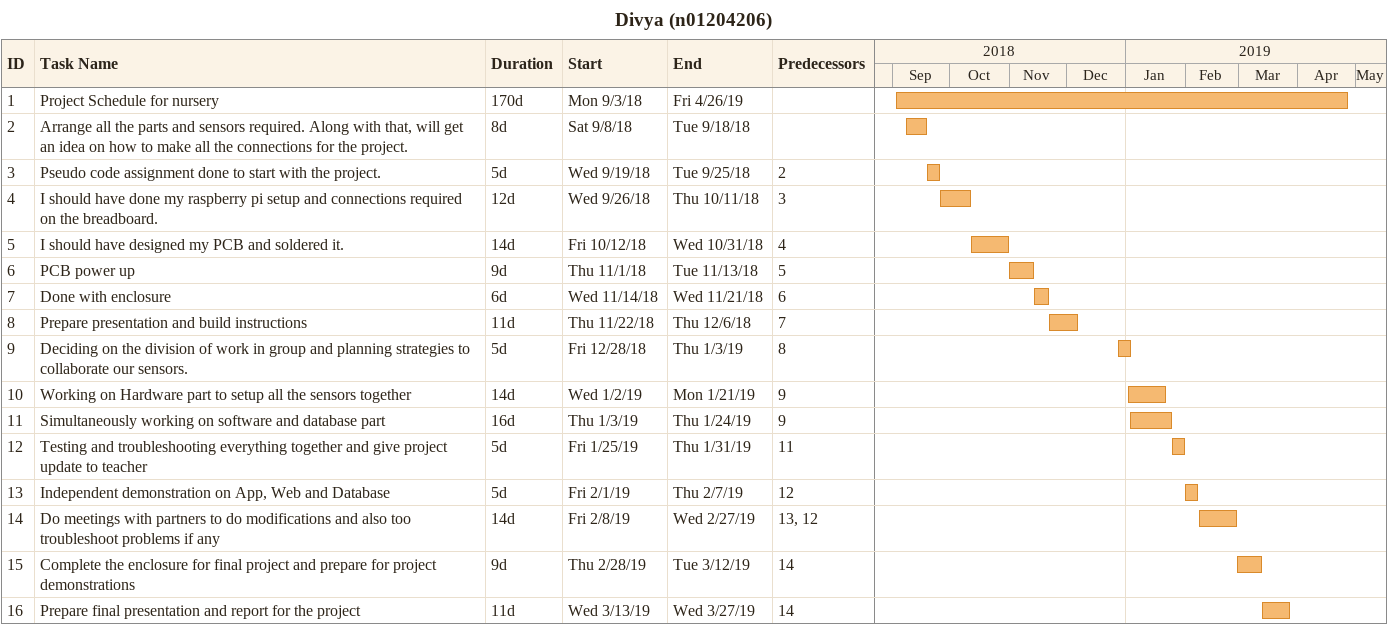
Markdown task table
Divya (n01204206)

| ID | Task | Duration | Start | Finish | Predecessors |
|---|---|---|---|---|---|
| 1 | Project Schedule for nursery | 170d | 2018-09-03 | 2019-04-26 |  |
| 2 | Arrange all the parts and sensors required. Along with that, will get an idea on how to make all the connections for the project. | 8d | 2018-09-08 | 2018-09-18 |  |
| 3 | Pseudo code assignment done to start with the project. | 5d | 2018-09-19 | 2018-09-25 | 2 |
| 4 | I should have done my raspberry pi setup and connections required on the breadboard. | 12d | 2018-09-26 | 2018-10-11 | 3 |
| 5 | I should have designed my PCB and soldered it. | 14d | 2018-10-12 | 2018-10-31 | 4 |
| 6 | PCB power up | 9d | 2018-11-01 | 2018-11-13 | 5 |
| 7 | Done with enclosure | 6d | 2018-11-14 | 2018-11-21 | 6 |
| 8 | Prepare presentation and build instructions | 11d | 2018-11-22 | 2018-12-06 | 7 |
| 9 | Deciding on the division of work in group and planning strategies to collaborate our sensors. | 5d | 2018-12-28 | 2019-01-03 | 8 |
| 10 | Working on Hardware part to setup all the sensors together | 14d | 2019-01-02 | 2019-01-21 | 9 |
| 11 | Simultaneously working on software and database part | 16d | 2019-01-03 | 2019-01-24 | 9 |
| 12 | Testing and troubleshooting everything together and give project update to teacher | 5d | 2019-01-25 | 2019-01-31 | 11 |
| 13 | Independent demonstration on App, Web and Database | 5d | 2019-02-01 | 2019-02-07 | 12 |
| 14 | Do meetings with partners to do modifications and also too troubleshoot problems if any | 14d | 2019-02-08 | 2019-02-27 | 13, 12 |
| 15 | Complete the enclosure for final project and prepare for project demonstrations | 9d | 2019-02-28 | 2019-03-12 | 14 |
| 16 | Prepare final presentation and report for the project | 11d | 2019-03-13 | 2019-03-27 | 14 |
